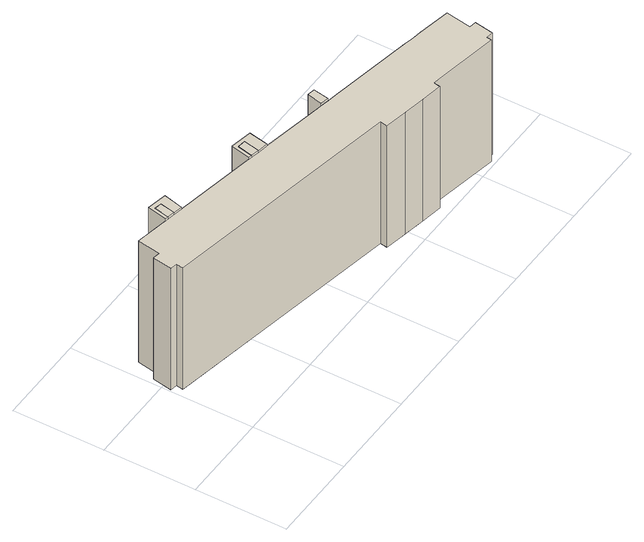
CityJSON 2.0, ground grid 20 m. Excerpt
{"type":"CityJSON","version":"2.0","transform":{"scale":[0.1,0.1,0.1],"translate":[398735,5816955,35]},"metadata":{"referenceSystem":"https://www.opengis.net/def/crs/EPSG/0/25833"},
"CityObjects":{
"building1":{"type":"Building","attributes":{"Gemeindeschluessel":"11000011","function":"51009_1610"},"address":[{"country":"Germany","locality":"Berlin"}],"children":["building1-1","building1-2"]},
"building1-1":{"type":"BuildingPart","attributes":{"BezugspunktDach":"2200","measuredHeight":31.08,"storeysAboveGround":0},"parents":["building1"],"geometry":[{"type":"MultiSurface","lod":"1","boundaries":[[[0,1,2,3,4,5,6,7]],[[8,9,10,11,12,13,14,15]],[[8,15,7,6]],[[9,8,6,5]],[[10,9,5,4]],[[11,10,4,3]],[[11,3,11,12]],[[13,12,2,12,13,16]],[[14,13,14,0]],[[15,14,0,7]],[[11,3,2,12]],[[16,13,12,2,1]],[[1,0,14,13]]]}]},
"building1-2":{"type":"BuildingPart","attributes":{"BezugspunktDach":"2200","measuredHeight":31.11,"storeysAboveGround":0},"parents":["building1"],"geometry":[{"type":"MultiSurface","lod":"1","boundaries":[[[17,18,19,20]],[[13,12,11,14]],[[13,1,0,14,20,19]],[[2,1,19,18]],[[3,2,18,17]],[[14,11,17,20]],[[14,0,1,13]],[[12,13,21,1,2]],[[11,12,2,3]]]}]},
"building2":{"type":"Building","attributes":{"Gemeindeschluessel":"11000011","function":"51009_1610"},"address":[{"country":"Germany","locality":"Berlin"}],"children":["building2-1","building2-2"]},
"building2-1":{"type":"BuildingPart","attributes":{"BezugspunktDach":"2200","measuredHeight":31.01,"storeysAboveGround":0},"parents":["building2"],"geometry":[{"type":"MultiSurface","lod":"1","boundaries":[[[22,23,24,25,26,27,28,29]],[[30,31,32,33,34,35,36,37]],[[30,37,29,28]],[[31,30,28,27]],[[32,31,27,26]],[[33,32,26,25]],[[34,33,25,33,34,24]],[[35,34,35,23]],[[36,35,36,22]],[[37,36,22,29]],[[24,23,35,34]],[[23,22,36,35]]]}]},
"building2-2":{"type":"BuildingPart","attributes":{"BezugspunktDach":"2200","measuredHeight":31.1,"storeysAboveGround":0},"parents":["building2"],"geometry":[{"type":"MultiSurface","lod":"1","boundaries":[[[38,39,40,41]],[[35,34,33,36]],[[35,23,22,41,40]],[[24,23,35,40,39]],[[25,24,39,38]],[[36,33,38,41]],[[36,22,23,35]],[[42,34,35,23,24]],[[33,34,24,25]]]}]},
"building3":{"type":"Building","attributes":{"Gemeindeschluessel":"11000011","function":"31001_1010"},"address":[{"country":"Germany","locality":"Berlin","thoroughfareNumber":"1, 2, 3, 4","thoroughfareName":"Mellenseestraße"}],"children":["building3-1","building3-2","building3-3","building3-4","building3-5"]},
"building3-1":{"type":"BuildingPart","attributes":{"BezugspunktDach":"2200","measuredHeight":31.04,"storeysAboveGround":10},"parents":["building3"],"geometry":[{"type":"MultiSurface","lod":"1","boundaries":[[[43,44,45,46,47,48,49,50,51,52,53,54,55,56,57,58,59,60,61,62,63,64,65,66,67,68,69,70,71,72,73,74,75,76]],[[77,78,79,80,81,82,83,84,85,86,87,88,89,90,91,92,93,94,95,96,97,98,99,100,101,102,103,104,105,106,107,108,109,110]],[[77,110,76,75]],[[78,77,75,74]],[[79,78,74,73]],[[80,79,73,72]],[[81,80,72,71]],[[82,81,71,14,11,70]],[[83,82,70,69]],[[84,83,69,68]],[[85,84,68,67]],[[86,85,67,36,33]],[[87,86,66,65]],[[88,87,65,64]],[[89,88,64,63]],[[90,89,63,111,112,62]],[[91,90,62,61]],[[92,91,61,60]],[[93,92,60,59]],[[113,114,115,59,58]],[[94,93,116,117,118]],[[95,94,58,57]],[[96,95,57,56]],[[97,96,56,55]],[[98,97,55,54]],[[99,98,54,53]],[[100,99,53,52]],[[101,100,52,51]],[[102,101,51,50]],[[103,102,50,49]],[[104,103,49,48]],[[105,104,48,47]],[[106,105,47,46]],[[107,106,46,45]],[[108,107,45,44]],[[109,108,44,43]],[[110,109,43,76]],[[70,11,14,71]],[[33,36,67,66]],[[62,112,111,63]],[[118,117,116,115,114,113]]]}]},
"building3-2":{"type":"BuildingPart","attributes":{"BezugspunktDach":"2200","measuredHeight":31.11,"storeysAboveGround":10},"parents":["building3"],"geometry":[{"type":"MultiSurface","lod":"1","boundaries":[[[17,18,19,20]],[[13,12,11,14]],[[13,14,20,19]],[[12,13,19,18]],[[11,12,18,17]],[[71,70,17,20]],[[14,11,70,71]]]}]},
"building3-3":{"type":"BuildingPart","attributes":{"BezugspunktDach":"2200","measuredHeight":31.1,"storeysAboveGround":10},"parents":["building3"],"geometry":[{"type":"MultiSurface","lod":"1","boundaries":[[[38,39,40,41]],[[35,34,33,36]],[[35,36,41,40]],[[34,35,40,39]],[[33,34,39,38]],[[67,66,38,41]],[[36,33,66,67]]]}]},
"building3-4":{"type":"BuildingPart","attributes":{"BezugspunktDach":"2200","measuredHeight":31.24,"storeysAboveGround":10},"parents":["building3"],"geometry":[{"type":"MultiSurface","lod":"1","boundaries":[[[119,120,121,122]],[[123,124,112,111]],[[123,111,122,121]],[[124,123,121,120]],[[112,124,120,119]],[[111,63,62,119,122]],[[112,62,63,111]]]}]},
"building3-5":{"type":"BuildingPart","attributes":{"BezugspunktDach":"2200","measuredHeight":4.43,"storeysAboveGround":10},"parents":["building3"],"geometry":[{"type":"Solid","lod":"1","boundaries":[[[[113,125,126,114]],[[127,128,117,116]],[[127,116,114,126]],[[128,127,126,125]],[[117,128,125,113]],[[116,117,113,114]]]]}]}
},
"vertices":[
[116,259,324],[123,292,324],[138,289,324],[132,256,324],[152,252,324],[162,295,324],[118,304,324],[109,260,324],[118,304,14],[162,295,14],[152,252,14],[132,256,14],[138,289,14],[123,292,14],[116,259,14],[109,260,14],[123,292,311],
[132,256,325],[138,289,325],[123,292,325],[116,259,325],[123,292,247],
[339,217,324],[346,250,324],[364,248,324],[357,213,324],[381,209,324],[389,252,324],[342,261,324],[333,218,324],[342,261,14],[389,252,14],[381,209,14],[357,213,14],[364,248,14],[346,250,14],[339,217,14],[333,218,14],
[357,213,325],[364,248,325],[346,250,325],[339,217,325],[364,248,169],
[20,180,320],[18,165,320],[547,65,320],[545,49,320],[594,40,320],[641,31,320],[687,23,320],[690,38,320],[845,9,320],[846,20,320],[862,18,320],[869,60,320],[854,62,320],[863,118,320],[791,132,320],[767,136,320],[750,140,320],[744,141,320],[567,174,320],[543,178,320],[525,182,320],[518,183,320],[381,209,320],[357,213,320],[339,217,320],[333,218,320],[152,252,320],[132,256,320],[116,259,320],[109,260,320],[36,274,320],[27,223,320],[12,226,320],[5,183,320],[12,226,10],[27,223,10],[36,274,10],[109,260,10],[116,259,10],[132,256,10],[152,252,10],[333,218,10],[339,217,10],[357,213,10],[381,209,10],[518,183,10],[525,182,10],[543,178,10],[567,174,10],[744,141,10],[750,140,10],[767,136,10],[791,132,10],[863,118,10],[854,62,10],[869,60,10],[862,18,10],[846,20,10],[845,9,10],[690,38,10],[687,23,10],[641,31,10],[594,40,10],[545,49,10],[547,65,10],[18,165,10],[20,180,10],[5,183,10],[525,182,14],[543,178,14],[767,136,59],[750,140,59],[750,140,26],[750,140,15],[767,136,15],[767,136,38],
[543,178,327],[549,212,327],[532,215,327],[525,182,327],[532,215,14],[549,212,14],
[773,168,59],[757,171,59],[757,171,15],[773,168,15]
]}
